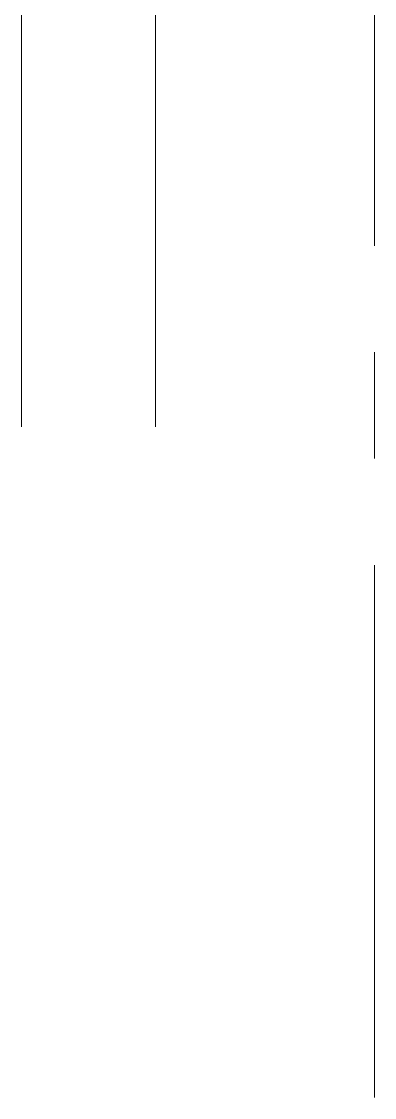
# Model space of a CAD drawing. Header units: millimetres. Extents: x 652937 to 1670132, y 1473552 to 2851037.
# Drawn here: x 663459.474 to 663460.528, y 1524458.434 to 1524461.642 of the extents above; entities that cross this region are included whole.
import ezdxf

# ---------------------------------------------------------------- set-up
doc = ezdxf.new("R2010")
doc.units = ezdxf.units.MM
doc.linetypes.add('XKITLINE00', pattern=[0])
doc.linetypes.add('XKITLINE02', pattern=[4, 2, -2])
doc.layers.add('Part', color=7, linetype='Continuous', lineweight=0)
doc.layers.add('S-GRID', color=7, linetype='Continuous', lineweight=9)

# ---------------------------------------------------------------- blocks, each defined once
blk = doc.blocks.new('*A774430')
at = {"layer": 'S-GRID', "color": 7, "linetype": 'XKITLINE00', "lineweight": 0}
for p, q in [((398.60158, 129.948192), (398.60158, 137.885692)), ((398.60158, 126.773192), (398.60158, 128.360692)), ((398.60158, 117.248192), (398.60158, 125.185692))]:
    blk.add_line(p, q, dxfattribs=at)
blk = doc.blocks.new('*A877532')
at = {"layer": 'Part', "color": 7, "linetype": 'XKITLINE00', "lineweight": 0}
for p, q in [((393.331482, 142.486798), (393.331482, 136.975781)), ((393.331558, 142.486798), (395.331558, 142.486798)), ((393.331558, 142.486798), (393.331558, 136.975781)), ((393.331482, 134.375781), (393.331482, 127.248192)), ((393.331558, 134.375781), (393.331558, 127.248192)), ((395.331558, 133.736798), (395.331558, 127.248192))]:
    blk.add_line(p, q, dxfattribs=at)
at = {"layer": 'Part', "color": 7, "linetype": 'XKITLINE02', "lineweight": 0}
for p, q in [((393.331558, 142.486798), (393.331482, 142.486798)), ((393.331482, 142.486798), (393.331558, 142.486798)), ((395.331482, 127.248192), (395.331482, 142.486798)), ((395.331558, 142.486798), (395.331558, 133.736798)), ((393.331482, 136.975781), (393.331482, 134.375781)), ((393.331558, 136.975781), (393.331558, 134.375781))]:
    blk.add_line(p, q, dxfattribs=at)
blk = doc.blocks.new('a2')
at = {"color": 7, "lineweight": 0, "xscale": 0.2, "yscale": 0.2, "zscale": 0.2}
for name in ['*A774430', '*A877532']:
    blk.add_blockref(name, (174008.504, -117199.2429), dxfattribs=at)

msp = doc.modelspace()

# ---------------------------------------------------------------- block references
at = {"color": 7}
msp.add_blockref('a2', (489372.3036, 1641634.2272), dxfattribs=at)

doc.saveas('drawing.dxf')
